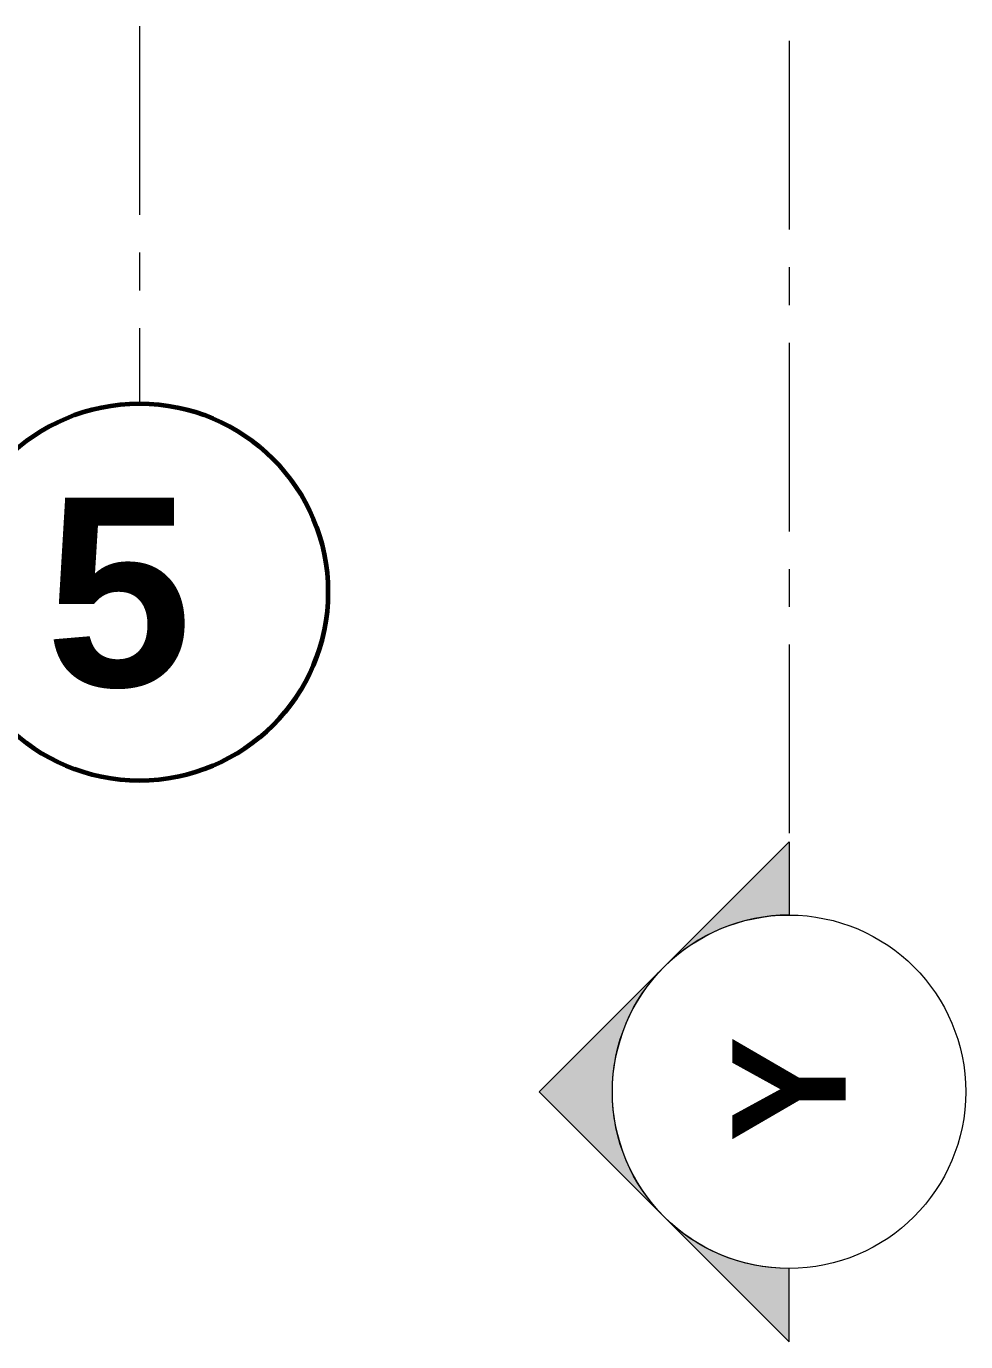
# Model space of a CAD drawing. Header units: inches. Extents: x -19 to 5698, y -728 to 92.
# Drawn here: x 314.52 to 317.011, y -0.437 to 3.05 of the extents above; entities that cross this region are included whole.
import ezdxf

# ---------------------------------------------------------------- set-up
doc = ezdxf.new("R2010")
doc.units = ezdxf.units.IN
doc.header["$MEASUREMENT"] = 0
doc.linetypes.add('Punto & Raya', pattern=[0.65, 0.5, -0.075, 0, -0.075])
doc.layers.add('02 _ ARQ _ ALB _ Ejes Generales', color=251, linetype='Continuous')
doc.layers.add('Marcador - Secciones', color=7, linetype='Continuous')
doc.styles.add('Estilo_Generado_1', font='swisseb.ttf')

msp = doc.modelspace()

# ---------------------------------------------------------------- hatches: boundary and pattern name
at = {"layer": 'Marcador - Secciones', "linetype": 'Continuous', "lineweight": 13}
for points in [[(316.5425, 0.8878), (316.2113, 0.5566, -0.198912), (316.5425, 0.6938)], [(316.2113, -0.1059, -0.414214), (316.2113, 0.5566), (315.88, 0.2253)], [(316.5425, -0.4372), (316.5425, -0.2431, -0.198912), (316.2113, -0.1059)]]:
    msp.add_hatch(color=7, dxfattribs=at).paths.add_polyline_path(points)

# ---------------------------------------------------------------- linework, layer by layer
at = {"layer": '02 _ ARQ _ ALB _ Ejes Generales', "color": 251, "linetype": 'Punto & Raya', "lineweight": 13, "true_color": 0x636466}
msp.add_line((314.82, 3.05), (314.82, 2.05), dxfattribs=at)
at = {"layer": '02 _ ARQ _ ALB _ Ejes Generales', "color": 7, "linetype": 'Continuous', "lineweight": 60}
msp.add_circle((314.82, 1.55), 0.5, dxfattribs=at)
at = {"layer": 'Marcador - Secciones', "color": 251, "linetype": 'Punto & Raya', "lineweight": 13, "true_color": 0x636466}
msp.add_line((316.5425, 46.2111), (316.5425, 0.8878), dxfattribs=at)
at = {"layer": 'Marcador - Secciones', "color": 7, "linetype": 'Continuous', "lineweight": 13, "flags": 128}
for points in [[(316.5425, 0.8878), (316.5425, 0.6938, 0.198912), (316.2113, 0.5566)], [(316.2113, -0.1059, -0.414214), (316.2113, 0.5566), (315.88, 0.2253)], [(316.5425, -0.4372), (316.5425, -0.2431, -0.198912), (316.2113, -0.1059)]]:
    msp.add_lwpolyline(points, format="xyb", close=True, dxfattribs=at)
at = {"layer": 'Marcador - Secciones', "color": 7, "linetype": 'Continuous', "lineweight": 13}
msp.add_circle((316.5425, 0.2253), 0.4685, dxfattribs=at)

# ---------------------------------------------------------------- texts
at = {"layer": '02 _ ARQ _ ALB _ Ejes Generales', "color": 7, "lineweight": 30, "insert": (314.5709, 1.8), "char_height": 0.5, "attachment_point": 1, "style": 'Estilo_Generado_1'}
msp.add_mtext('\\A1;{\\pql;\\pt0;\\fSwis721 Ex BT|b1|i0|c0|p34;5}', dxfattribs=at)
at = {"layer": 'Marcador - Secciones', "color": 5, "lineweight": 25, "insert": (316.6925, 0.3721), "char_height": 0.3, "attachment_point": 9, "rotation": 90, "style": 'Estilo_Generado_1'}
msp.add_mtext('\\A1;{\\pqr;\\pt0;\\fSwis721 Ex BT|b1|i0|c0|p34;Y}', dxfattribs=at)

doc.saveas('drawing.dxf')
